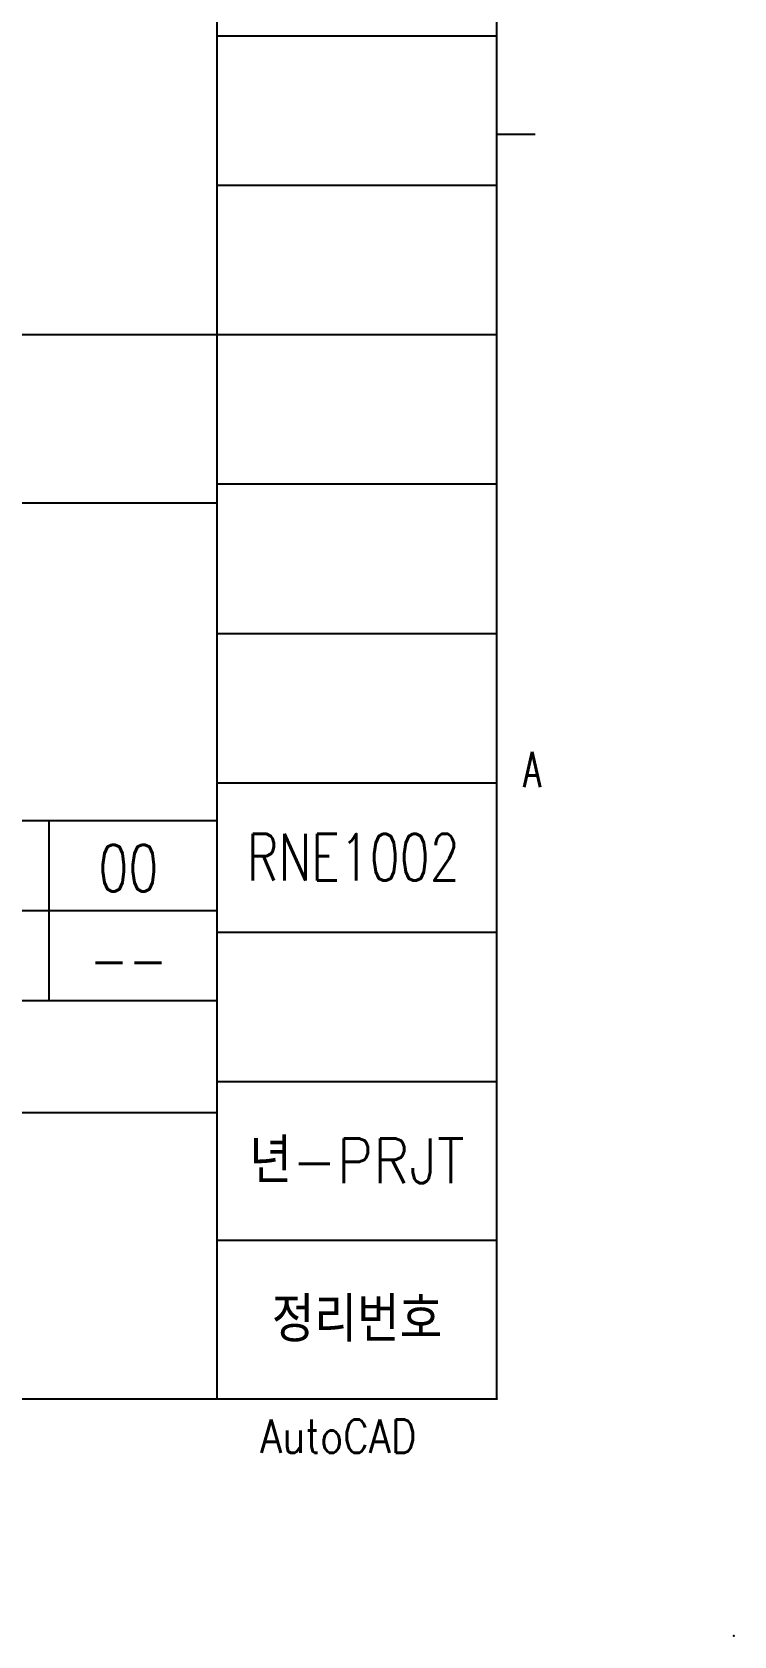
# Model space of a CAD drawing. Extents: x 260 to 819, y -886 to -443.
# Drawn here: x 781.5 to 819.2, y -885.6 to -799.7 of the extents above; entities that cross this region are included whole.
import ezdxf
from ezdxf.enums import TextEntityAlignment as Align

# ---------------------------------------------------------------- set-up
doc = ezdxf.new("R2010")
doc.units = 0
doc.header["$LTSCALE"] = 150
doc.header["$MEASUREMENT"] = 0
doc.linetypes.add('DASHED', pattern=[0.75, 0.5, -0.25])
doc.layers.get('0').update_dxf_attribs({"color": 6, "linetype": 'CONTINUOUS'})
doc.styles.get("Standard").update_dxf_attribs({"font": 'romans.shx', "width": 0.8, "bigfont": 'whgtxt.shx'})

# ---------------------------------------------------------------- blocks, each defined once
blk = doc.blocks.new('ansi-c')
at = {"color": 5, "linetype": 'Continuous'}
for p, q in [((462.001, 358.063), (462.001, 764.463)), ((477.001, 358.063), (477.001, 764.463)), ((462.001, 423.063), (477.001, 423.063)), ((283.501, 415.063), (462.001, 415.063)), ((462.001, 407.063), (477.001, 407.063)), ((283.501, 406.063), (462.001, 406.063)), ((462.001, 391.063), (477.001, 391.063)), ((462.001, 375.063), (477.001, 375.063)), ((-56.399, 358.063), (477.001, 358.063))]:
    blk.add_line(p, q, dxfattribs=at)
at = {"color": 210, "linetype": 'Continuous'}
for p, q in [((462.001, 431.063), (477.001, 431.063)), ((477.001, 425.797), (479.053, 425.797)), ((462.001, 415.063), (477.001, 415.063)), ((462.001, 399.063), (477.001, 399.063)), ((346.501, 389.047), (462.001, 389.047)), ((453.001, 379.397), (453.001, 389.047)), ((444.001, 384.222), (462.001, 384.222)), ((462.001, 383.063), (477.001, 383.063)), ((346.501, 379.397), (462.001, 379.397)), ((321.501, 373.397), (462.001, 373.397)), ((462.001, 366.563), (477.001, 366.563))]:
    blk.add_line(p, q, dxfattribs=at)
at = {"color": 7, "linetype": 'Continuous'}
for p in [(477.001, 358.063), (489.701, 345.363), (489.701, 345.363)]:
    blk.add_point(p, dxfattribs=at)
at = {"color": 130, "linetype": 'Continuous'}
for s, height, width, p in [('A', 1.9, 0.655684, (478.893, 391.775)), ('년-PRJT', 2.4, 0.9, (469.501, 370.813)), ('정리번호', 2.4, 0.9, (469.501, 362.313)), ('AutoCAD', 1.8, 0.848667, (468.501, 356.063))]:
    blk.add_text(s, height=height, dxfattribs=dict(at, width=width)).set_placement(p, align=Align.MIDDLE_CENTER)

msp = doc.modelspace()

# ---------------------------------------------------------------- block references
at = {"linetype": 'DASHED'}
msp.add_blockref('ansi-c', (329.46, -1230.96), dxfattribs=at)
msp.add_blockref('ansi-c', (329.46, -1230.96), dxfattribs=at)

# ---------------------------------------------------------------- texts
at = {"color": 210, "linetype": 'Continuous', "width": 0.75}
for s, p in [('RNE1002', (798.764, -843.888)), ('00', (786.715, -844.467)), ('--', (786.715, -849.367))]:
    msp.add_text(s, height=2.5, dxfattribs=at).set_placement(p, align=Align.MIDDLE_CENTER)

doc.saveas('drawing.dxf')
